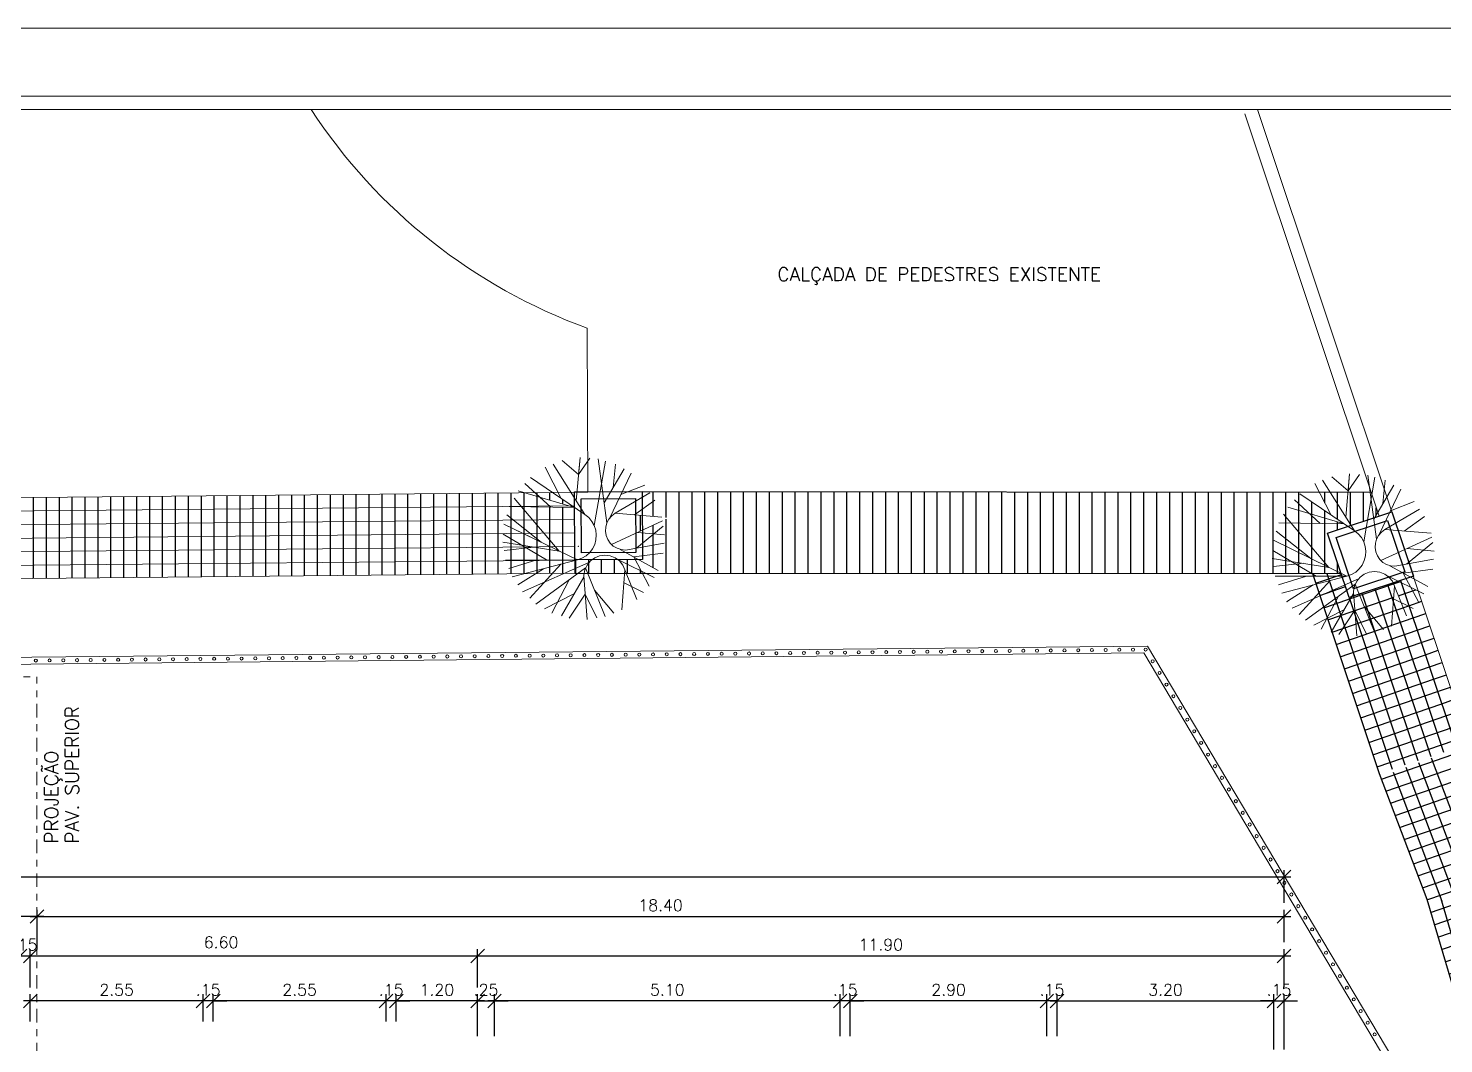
# Model space of a CAD drawing. Header units: millimetres. Extents: x 521 to 1055, y 261 to 520.
# Drawn here: x 736.92 to 757.81, y 504.9 to 519.88 of the extents above; entities that cross this region are included whole.
import ezdxf

# ---------------------------------------------------------------- set-up
doc = ezdxf.new("R2010")
doc.units = ezdxf.units.MM
doc.linetypes.add('CONTINU', pattern=[0])
doc.linetypes.add('DASHDOT', pattern=[1, 0.5, -0.25, 0, -0.25])
doc.layers.add('0.1', color=8, linetype='Continuous', lineweight=13)
doc.styles.add('60x100', font='romans.shx', dxfattribs={"height": 0.2})
doc.styles.add('ROMANS', font='romans')
doc.styles.get("Standard").update_dxf_attribs({"font": 'romans.shx'})
doc.dimstyles.new('Fares Eng - 50', dxfattribs={"dimscale": 2, "dimtxt": 0.085, "dimasz": 0.1, "dimexe": 0.05, "dimexo": 0.05, "dimgap": 0.04, "dimtad": 1, "dimzin": 4, "dimdsep": 46, "dimtxsty": 'ROMANS', "dimblk1": 'OBLIQUE', "dimblk2": 'OBLIQUE', "dimsah": 1, "dimcen": 0.05, "dimdle": 0.05, "dimclrd": 8, "dimclre": 8, "dimclrt": 8, "dimaunit": 1, "dimadec": 0, "dimazin": 0, "dimtfac": 1, "dimtix": 1, "dimtmove": 2, "dimatfit": 0, "dimldrblk": 'OPEN90', "dimfxl": 1, "dimtolj": 1, "dimtzin": 0, "dimarcsym": 0})
pattern_1 = [(90, (279.22985, 358.23872), (-0.1905, 1e-17), [])]
pattern_2 = [(19, (279.22985, 358.23872), (-0.06202073, 0.18012129), [])]

# ---------------------------------------------------------------- blocks, each defined once
blk = doc.blocks.new('_OBLIQUE')
at = {"color": 0, "linetype": 'ByBlock'}
blk.add_line((-0.5, -0.5), (0.5, 0.5), dxfattribs=at)
blk = doc.blocks.new('*D56')
at = {"layer": '0.1', "color": 8, "linetype": 'CONTINU', "lineweight": -2, "transparency": 16777216}
for p, q in [((755.303, 504.817), (755.303, 505.634)), ((755.453, 504.817), (755.453, 505.634)), ((755.303, 505.534), (755.103, 505.534)), ((755.303, 505.534), (755.453, 505.534)), ((755.453, 505.534), (755.653, 505.534))]:
    blk.add_line(p, q, dxfattribs=at)
at = {"layer": 'DEFPOINTS', "color": 0, "linetype": 'CONTINU', "lineweight": -2, "transparency": 16777216}
for p in [(755.453, 505.534), (755.303, 504.717), (755.453, 504.717)]:
    blk.add_point(p, dxfattribs=at)
at = {"layer": '0.1', "color": 8, "linetype": 'CONTINU', "lineweight": -2, "transparency": 16777216, "xscale": 0.2, "yscale": 0.2, "zscale": 0.2}
blk.add_blockref('_OBLIQUE', (755.303, 505.534), dxfattribs=at)
at = {"layer": '0.1', "color": 8, "linetype": 'CONTINU', "lineweight": -2, "transparency": 16777216, "xscale": 0.2, "yscale": 0.2, "zscale": 0.2, "rotation": 180}
blk.add_blockref('_OBLIQUE', (755.453, 505.534), dxfattribs=at)
at = {"layer": '0.1', "color": 8, "linetype": 'CONTINU', "transparency": 16777216, "insert": (755.378, 505.699), "char_height": 0.17, "attachment_point": 5, "style": 'ROMANS'}
blk.add_mtext('\\A1;.15', dxfattribs=at)
blk = doc.blocks.new('_Open90')
at = {"color": 0, "linetype": 'ByBlock', "lineweight": -2}
for p, q in [((0, 0), (-1, 0)), ((-0.5, 0.5), (0, 0)), ((0, 0), (-0.5, -0.5))]:
    blk.add_line(p, q, dxfattribs=at)
blk = doc.blocks.new('*D65')
at = {"layer": '0.1', "color": 8, "linetype": 'CONTINU', "lineweight": -2, "transparency": 16777216}
for p, q in [((743.553, 505.734), (743.553, 506.299)), ((755.453, 505.734), (755.453, 506.299)), ((743.453, 506.199), (755.553, 506.199))]:
    blk.add_line(p, q, dxfattribs=at)
at = {"layer": 'DEFPOINTS', "color": 0, "linetype": 'CONTINU', "lineweight": -2, "transparency": 16777216}
for p in [(755.453, 506.199), (743.553, 505.634), (755.453, 505.634)]:
    blk.add_point(p, dxfattribs=at)
at = {"layer": '0.1', "color": 8, "linetype": 'CONTINU', "lineweight": -2, "transparency": 16777216, "xscale": 0.2, "yscale": 0.2, "zscale": 0.2, "rotation": 180}
blk.add_blockref('_OBLIQUE', (743.553, 506.199), dxfattribs=at)
at = {"layer": '0.1', "color": 8, "linetype": 'CONTINU', "lineweight": -2, "transparency": 16777216, "xscale": 0.2, "yscale": 0.2, "zscale": 0.2}
blk.add_blockref('_OBLIQUE', (755.453, 506.199), dxfattribs=at)
at = {"layer": '0.1', "color": 8, "linetype": 'CONTINU', "transparency": 16777216, "insert": (749.503, 506.364), "char_height": 0.17, "attachment_point": 5, "style": 'ROMANS'}
blk.add_mtext('\\A1;11.90', dxfattribs=at)
blk = doc.blocks.new('*D118')
at = {"layer": '0.1', "color": 8, "linetype": 'CONTINU', "lineweight": -2, "transparency": 16777216}
for p, q in [((721.053, 506.3), (721.053, 506.88)), ((737.053, 506.3), (737.053, 506.88)), ((737.153, 506.78), (720.953, 506.78))]:
    blk.add_line(p, q, dxfattribs=at)
at = {"layer": 'DEFPOINTS', "color": 0, "linetype": 'CONTINU', "lineweight": -2, "transparency": 16777216}
for p in [(721.053, 506.78), (721.053, 506.2), (737.053, 506.2)]:
    blk.add_point(p, dxfattribs=at)
at = {"layer": '0.1', "color": 8, "linetype": 'CONTINU', "lineweight": -2, "transparency": 16777216, "xscale": 0.2, "yscale": 0.2, "zscale": 0.2, "rotation": 180}
blk.add_blockref('_OBLIQUE', (721.053, 506.78), dxfattribs=at)
at = {"layer": '0.1', "color": 8, "linetype": 'CONTINU', "lineweight": -2, "transparency": 16777216, "xscale": 0.2, "yscale": 0.2, "zscale": 0.2}
blk.add_blockref('_OBLIQUE', (737.053, 506.78), dxfattribs=at)
at = {"layer": '0.1', "color": 8, "linetype": 'CONTINU', "transparency": 16777216, "insert": (729.053, 506.945), "char_height": 0.17, "attachment_point": 5, "style": 'ROMANS'}
blk.add_mtext('\\A1;16.00', dxfattribs=at)
blk = doc.blocks.new('*D67')
at = {"layer": '0.1', "color": 8, "linetype": 'CONTINU', "lineweight": -2, "transparency": 16777216}
for p, q in [((737.053, 506.4), (737.053, 506.88)), ((755.453, 506.4), (755.453, 506.88)), ((736.953, 506.78), (755.553, 506.78))]:
    blk.add_line(p, q, dxfattribs=at)
at = {"layer": 'DEFPOINTS', "color": 0, "linetype": 'CONTINU', "lineweight": -2, "transparency": 16777216}
for p in [(755.453, 506.78), (737.053, 506.3), (755.453, 506.3)]:
    blk.add_point(p, dxfattribs=at)
at = {"layer": '0.1', "color": 8, "linetype": 'CONTINU', "lineweight": -2, "transparency": 16777216, "xscale": 0.2, "yscale": 0.2, "zscale": 0.2, "rotation": 180}
blk.add_blockref('_OBLIQUE', (737.053, 506.78), dxfattribs=at)
at = {"layer": '0.1', "color": 8, "linetype": 'CONTINU', "lineweight": -2, "transparency": 16777216, "xscale": 0.2, "yscale": 0.2, "zscale": 0.2}
blk.add_blockref('_OBLIQUE', (755.453, 506.78), dxfattribs=at)
at = {"layer": '0.1', "color": 8, "linetype": 'CONTINU', "transparency": 16777216, "insert": (746.253, 506.945), "char_height": 0.17, "attachment_point": 5, "style": 'ROMANS'}
blk.add_mtext('\\A1;18.40', dxfattribs=at)
blk = doc.blocks.new('*D68')
at = {"layer": '0.1', "color": 8, "linetype": 'CONTINU', "lineweight": -2, "transparency": 16777216}
for p, q in [((667.303, 506.98), (667.303, 507.464)), ((755.453, 506.98), (755.453, 507.464)), ((667.203, 507.364), (755.553, 507.364))]:
    blk.add_line(p, q, dxfattribs=at)
at = {"layer": 'DEFPOINTS', "color": 0, "linetype": 'CONTINU', "lineweight": -2, "transparency": 16777216}
for p in [(755.453, 507.364), (667.303, 506.88), (755.453, 506.88)]:
    blk.add_point(p, dxfattribs=at)
at = {"layer": '0.1', "color": 8, "linetype": 'CONTINU', "lineweight": -2, "transparency": 16777216, "xscale": 0.2, "yscale": 0.2, "zscale": 0.2, "rotation": 180}
blk.add_blockref('_OBLIQUE', (667.303, 507.364), dxfattribs=at)
at = {"layer": '0.1', "color": 8, "linetype": 'CONTINU', "lineweight": -2, "transparency": 16777216, "xscale": 0.2, "yscale": 0.2, "zscale": 0.2}
blk.add_blockref('_OBLIQUE', (755.453, 507.364), dxfattribs=at)
at = {"layer": '0.1', "color": 8, "linetype": 'CONTINU', "transparency": 16777216, "insert": (711.378, 507.529), "char_height": 0.17, "attachment_point": 5, "style": 'ROMANS'}
blk.add_mtext('\\A1;88.15', dxfattribs=at)
blk = doc.blocks.new('*D182')
at = {"layer": '0.1', "color": 8, "linetype": 'CONTINU', "lineweight": -2, "transparency": 16777216}
for p, q in [((743.553, 505.017), (743.553, 505.634)), ((743.803, 505.017), (743.803, 505.634)), ((743.553, 505.534), (743.353, 505.534)), ((743.553, 505.534), (743.803, 505.534)), ((743.803, 505.534), (744.003, 505.534))]:
    blk.add_line(p, q, dxfattribs=at)
at = {"layer": 'DEFPOINTS', "color": 0, "linetype": 'CONTINU', "lineweight": -2, "transparency": 16777216}
for p in [(743.803, 505.534), (743.553, 504.917), (743.803, 504.917)]:
    blk.add_point(p, dxfattribs=at)
at = {"layer": '0.1', "color": 8, "linetype": 'CONTINU', "lineweight": -2, "transparency": 16777216, "xscale": 0.2, "yscale": 0.2, "zscale": 0.2}
blk.add_blockref('_OBLIQUE', (743.553, 505.534), dxfattribs=at)
at = {"layer": '0.1', "color": 8, "linetype": 'CONTINU', "lineweight": -2, "transparency": 16777216, "xscale": 0.2, "yscale": 0.2, "zscale": 0.2, "rotation": 180}
blk.add_blockref('_OBLIQUE', (743.803, 505.534), dxfattribs=at)
at = {"layer": '0.1', "color": 8, "linetype": 'CONTINU', "transparency": 16777216, "insert": (743.678, 505.699), "char_height": 0.17, "attachment_point": 5, "style": 'ROMANS'}
blk.add_mtext('\\A1;.25', dxfattribs=at)
blk = doc.blocks.new('*D183')
at = {"layer": '0.1', "color": 8, "linetype": 'CONTINU', "lineweight": -2, "transparency": 16777216}
for p, q in [((736.803, 505.734), (736.803, 506.299)), ((736.953, 505.734), (736.953, 506.299)), ((736.803, 506.199), (736.603, 506.199)), ((736.803, 506.199), (736.953, 506.199)), ((736.953, 506.199), (737.153, 506.199))]:
    blk.add_line(p, q, dxfattribs=at)
at = {"layer": 'DEFPOINTS', "color": 0, "linetype": 'CONTINU', "lineweight": -2, "transparency": 16777216}
for p in [(736.953, 506.199), (736.803, 505.634), (736.953, 505.634)]:
    blk.add_point(p, dxfattribs=at)
at = {"layer": '0.1', "color": 8, "linetype": 'CONTINU', "lineweight": -2, "transparency": 16777216, "xscale": 0.2, "yscale": 0.2, "zscale": 0.2}
blk.add_blockref('_OBLIQUE', (736.803, 506.199), dxfattribs=at)
at = {"layer": '0.1', "color": 8, "linetype": 'CONTINU', "lineweight": -2, "transparency": 16777216, "xscale": 0.2, "yscale": 0.2, "zscale": 0.2, "rotation": 180}
blk.add_blockref('_OBLIQUE', (736.953, 506.199), dxfattribs=at)
at = {"layer": '0.1', "color": 8, "linetype": 'CONTINU', "transparency": 16777216, "insert": (736.878, 506.364), "char_height": 0.17, "attachment_point": 5, "style": 'ROMANS'}
blk.add_mtext('\\A1;.15', dxfattribs=at)
blk = doc.blocks.new('*D184')
at = {"layer": '0.1', "color": 8, "linetype": 'CONTINU', "lineweight": -2, "transparency": 16777216}
for p, q in [((736.953, 505.734), (736.953, 506.299)), ((743.553, 505.734), (743.553, 506.299)), ((736.853, 506.199), (743.653, 506.199))]:
    blk.add_line(p, q, dxfattribs=at)
at = {"layer": 'DEFPOINTS', "color": 0, "linetype": 'CONTINU', "lineweight": -2, "transparency": 16777216}
for p in [(743.553, 506.199), (736.953, 505.634), (743.553, 505.634)]:
    blk.add_point(p, dxfattribs=at)
at = {"layer": '0.1', "color": 8, "linetype": 'CONTINU', "lineweight": -2, "transparency": 16777216, "xscale": 0.2, "yscale": 0.2, "zscale": 0.2, "rotation": 180}
blk.add_blockref('_OBLIQUE', (736.953, 506.199), dxfattribs=at)
at = {"layer": '0.1', "color": 8, "linetype": 'CONTINU', "lineweight": -2, "transparency": 16777216, "xscale": 0.2, "yscale": 0.2, "zscale": 0.2}
blk.add_blockref('_OBLIQUE', (743.553, 506.199), dxfattribs=at)
at = {"layer": '0.1', "color": 8, "linetype": 'CONTINU', "transparency": 16777216, "insert": (739.769, 506.399), "char_height": 0.17, "attachment_point": 5, "style": 'ROMANS'}
blk.add_mtext('\\A1;6.60', dxfattribs=at)
blk = doc.blocks.new('*D185')
at = {"layer": '0.1', "color": 8, "linetype": 'CONTINU', "lineweight": -2, "transparency": 16777216}
for p, q in [((752.103, 505.017), (752.103, 505.634)), ((755.303, 505.017), (755.303, 505.634)), ((752.003, 505.534), (755.403, 505.534))]:
    blk.add_line(p, q, dxfattribs=at)
at = {"layer": 'DEFPOINTS', "color": 0, "linetype": 'CONTINU', "lineweight": -2, "transparency": 16777216}
for p in [(755.303, 505.534), (752.103, 504.917), (755.303, 504.917)]:
    blk.add_point(p, dxfattribs=at)
at = {"layer": '0.1', "color": 8, "linetype": 'CONTINU', "lineweight": -2, "transparency": 16777216, "xscale": 0.2, "yscale": 0.2, "zscale": 0.2, "rotation": 180}
blk.add_blockref('_OBLIQUE', (752.103, 505.534), dxfattribs=at)
at = {"layer": '0.1', "color": 8, "linetype": 'CONTINU', "lineweight": -2, "transparency": 16777216, "xscale": 0.2, "yscale": 0.2, "zscale": 0.2}
blk.add_blockref('_OBLIQUE', (755.303, 505.534), dxfattribs=at)
at = {"layer": '0.1', "color": 8, "linetype": 'CONTINU', "transparency": 16777216, "insert": (753.703, 505.699), "char_height": 0.17, "attachment_point": 5, "style": 'ROMANS'}
blk.add_mtext('\\A1;3.20', dxfattribs=at)
blk = doc.blocks.new('*D209')
at = {"layer": '0.1', "color": 8, "linetype": 'CONTINU', "lineweight": -2, "transparency": 16777216}
for p, q in [((742.353, 505.231), (742.353, 505.634)), ((743.553, 505.231), (743.553, 505.634)), ((743.653, 505.534), (742.253, 505.534))]:
    blk.add_line(p, q, dxfattribs=at)
at = {"layer": 'DEFPOINTS', "color": 0, "linetype": 'CONTINU', "lineweight": -2, "transparency": 16777216}
for p in [(742.353, 505.534), (742.353, 505.131), (743.553, 505.131)]:
    blk.add_point(p, dxfattribs=at)
at = {"layer": '0.1', "color": 8, "linetype": 'CONTINU', "lineweight": -2, "transparency": 16777216, "xscale": 0.2, "yscale": 0.2, "zscale": 0.2, "rotation": 180}
blk.add_blockref('_OBLIQUE', (742.353, 505.534), dxfattribs=at)
at = {"layer": '0.1', "color": 8, "linetype": 'CONTINU', "lineweight": -2, "transparency": 16777216, "xscale": 0.2, "yscale": 0.2, "zscale": 0.2}
blk.add_blockref('_OBLIQUE', (743.553, 505.534), dxfattribs=at)
at = {"layer": '0.1', "color": 8, "linetype": 'CONTINU', "transparency": 16777216, "insert": (742.953, 505.699), "char_height": 0.17, "attachment_point": 5, "style": 'ROMANS'}
blk.add_mtext('\\A1;1.20', dxfattribs=at)
blk = doc.blocks.new('*D210')
at = {"layer": '0.1', "color": 8, "linetype": 'CONTINU', "lineweight": -2, "transparency": 16777216}
for p, q in [((742.203, 505.231), (742.203, 505.634)), ((742.353, 505.231), (742.353, 505.634)), ((742.203, 505.534), (742.003, 505.534)), ((742.353, 505.534), (742.203, 505.534)), ((742.353, 505.534), (742.553, 505.534))]:
    blk.add_line(p, q, dxfattribs=at)
at = {"layer": 'DEFPOINTS', "color": 0, "linetype": 'CONTINU', "lineweight": -2, "transparency": 16777216}
for p in [(742.203, 505.534), (742.203, 505.131), (742.353, 505.131)]:
    blk.add_point(p, dxfattribs=at)
at = {"layer": '0.1', "color": 8, "linetype": 'CONTINU', "lineweight": -2, "transparency": 16777216, "xscale": 0.2, "yscale": 0.2, "zscale": 0.2}
blk.add_blockref('_OBLIQUE', (742.203, 505.534), dxfattribs=at)
at = {"layer": '0.1', "color": 8, "linetype": 'CONTINU', "lineweight": -2, "transparency": 16777216, "xscale": 0.2, "yscale": 0.2, "zscale": 0.2, "rotation": 180}
blk.add_blockref('_OBLIQUE', (742.353, 505.534), dxfattribs=at)
at = {"layer": '0.1', "color": 8, "linetype": 'CONTINU', "transparency": 16777216, "insert": (742.278, 505.699), "char_height": 0.17, "attachment_point": 5, "style": 'ROMANS'}
blk.add_mtext('\\A1;.15', dxfattribs=at)
blk = doc.blocks.new('*D211')
at = {"layer": '0.1', "color": 8, "linetype": 'CONTINU', "lineweight": -2, "transparency": 16777216}
for p, q in [((739.653, 505.231), (739.653, 505.634)), ((742.203, 505.231), (742.203, 505.634)), ((742.303, 505.534), (739.553, 505.534))]:
    blk.add_line(p, q, dxfattribs=at)
at = {"layer": 'DEFPOINTS', "color": 0, "linetype": 'CONTINU', "lineweight": -2, "transparency": 16777216}
for p in [(739.653, 505.534), (739.653, 505.131), (742.203, 505.131)]:
    blk.add_point(p, dxfattribs=at)
at = {"layer": '0.1', "color": 8, "linetype": 'CONTINU', "lineweight": -2, "transparency": 16777216, "xscale": 0.2, "yscale": 0.2, "zscale": 0.2, "rotation": 180}
blk.add_blockref('_OBLIQUE', (739.653, 505.534), dxfattribs=at)
at = {"layer": '0.1', "color": 8, "linetype": 'CONTINU', "lineweight": -2, "transparency": 16777216, "xscale": 0.2, "yscale": 0.2, "zscale": 0.2}
blk.add_blockref('_OBLIQUE', (742.203, 505.534), dxfattribs=at)
at = {"layer": '0.1', "color": 8, "linetype": 'CONTINU', "transparency": 16777216, "insert": (740.928, 505.699), "char_height": 0.17, "attachment_point": 5, "style": 'ROMANS'}
blk.add_mtext('\\A1;2.55', dxfattribs=at)
blk = doc.blocks.new('*D212')
at = {"layer": '0.1', "color": 8, "linetype": 'CONTINU', "lineweight": -2, "transparency": 16777216}
for p, q in [((739.503, 505.231), (739.503, 505.634)), ((739.653, 505.231), (739.653, 505.634)), ((739.503, 505.534), (739.303, 505.534)), ((739.653, 505.534), (739.503, 505.534)), ((739.653, 505.534), (739.853, 505.534))]:
    blk.add_line(p, q, dxfattribs=at)
at = {"layer": 'DEFPOINTS', "color": 0, "linetype": 'CONTINU', "lineweight": -2, "transparency": 16777216}
for p in [(739.503, 505.534), (739.503, 505.131), (739.653, 505.131)]:
    blk.add_point(p, dxfattribs=at)
at = {"layer": '0.1', "color": 8, "linetype": 'CONTINU', "lineweight": -2, "transparency": 16777216, "xscale": 0.2, "yscale": 0.2, "zscale": 0.2}
blk.add_blockref('_OBLIQUE', (739.503, 505.534), dxfattribs=at)
at = {"layer": '0.1', "color": 8, "linetype": 'CONTINU', "lineweight": -2, "transparency": 16777216, "xscale": 0.2, "yscale": 0.2, "zscale": 0.2, "rotation": 180}
blk.add_blockref('_OBLIQUE', (739.653, 505.534), dxfattribs=at)
at = {"layer": '0.1', "color": 8, "linetype": 'CONTINU', "transparency": 16777216, "insert": (739.578, 505.699), "char_height": 0.17, "attachment_point": 5, "style": 'ROMANS'}
blk.add_mtext('\\A1;.15', dxfattribs=at)
blk = doc.blocks.new('*D213')
at = {"layer": '0.1', "color": 8, "linetype": 'CONTINU', "lineweight": -2, "transparency": 16777216}
for p, q in [((736.953, 505.231), (736.953, 505.634)), ((739.503, 505.231), (739.503, 505.634)), ((739.603, 505.534), (736.853, 505.534))]:
    blk.add_line(p, q, dxfattribs=at)
at = {"layer": 'DEFPOINTS', "color": 0, "linetype": 'CONTINU', "lineweight": -2, "transparency": 16777216}
for p in [(736.953, 505.534), (736.953, 505.131), (739.503, 505.131)]:
    blk.add_point(p, dxfattribs=at)
at = {"layer": '0.1', "color": 8, "linetype": 'CONTINU', "lineweight": -2, "transparency": 16777216, "xscale": 0.2, "yscale": 0.2, "zscale": 0.2, "rotation": 180}
blk.add_blockref('_OBLIQUE', (736.953, 505.534), dxfattribs=at)
at = {"layer": '0.1', "color": 8, "linetype": 'CONTINU', "lineweight": -2, "transparency": 16777216, "xscale": 0.2, "yscale": 0.2, "zscale": 0.2}
blk.add_blockref('_OBLIQUE', (739.503, 505.534), dxfattribs=at)
at = {"layer": '0.1', "color": 8, "linetype": 'CONTINU', "transparency": 16777216, "insert": (738.228, 505.699), "char_height": 0.17, "attachment_point": 5, "style": 'ROMANS'}
blk.add_mtext('\\A1;2.55', dxfattribs=at)
blk = doc.blocks.new('ARV1')
for p, q in [((-0.5054, 0.9113), (-0.8423, 1.5681)), ((-0.1407, 1.4161), (0.0989, 1.7605)), ((0.1949, 0.3431), (0.4235, 1.7048)), ((0.4634, 0.4005), (0.2709, 1.7498)), ((0.4031, 0.8237), (0.8191, 1.5396)), ((0.5923, 1.1492), (0.6377, 1.6415)), ((-0.7238, 0.7245), (-1.2729, 1.2194)), ((0.5168, 0.4952), (0.9711, 1.4544)), ((0.755, 0.9984), (1.2545, 1.1977)), ((1.0437, 0.573), (1.4738, 0.8844)), ((0.5591, -0.0523), (1.6313, 0.447)), ((1.095, -0.1252), (1.6493, 0.337)), ((-0.8061, -0.388), (-1.7211, 0.152)), ((1.1112, 0.2048), (1.6793, 0.1529)), ((-1.0745, -0.1172), (-1.7031, -0.1904)), ((0.7476, -0.1574), (1.5471, -0.5954)), ((0.8557, -0.1699), (1.6686, -0.0184)), ((-1.0074, -0.3893), (-1.5974, -0.572)), ((-0.8667, -0.5727), (-1.4069, -0.9182)), ((0.0893, -0.4358), (-1.3067, -1.0613)), ((-0.506, -0.477), (-1.1567, -1.1971)), ((0.6958, -0.3704), (1.4637, -0.7442)), ((-0.3293, -0.8064), (-0.6899, -1.5051)), ((-0.0159, -0.7468), (-0.4854, -1.5654)), ((-0.0071, -0.8135), (0.0586, -1.6373)), ((0.83, -0.8592), (1.2412, -1.0601)), ((-0.2148, -1.0934), (-0.845, -1.418)), ((0.2097, -1.0193), (0.6221, -1.4999))]:
    blk.add_line(p, q)
for points in [[(-1.1556, 1.349), (-0.0013, 0.5719), (-0.6793, 1.6344)], [(-0.1872, 0.8633), (-0.1108, 1.7737), (-0.1407, 1.4161), (-0.4881, 1.7122)], [(-1.7315, -0.0163), (-0.5369, -0.1994), (-1.4972, 0.9138)], [(-1.4123, 1.0654), (-0.2215, 0.7202), (-1.5994, 0.732)], [(1.365, 1.0398), (0.638, 0.6035), (1.6177, 0.5303)], [(0.8557, -0.1699), (0.7651, -0.1613), (0.679, -0.1335), (0.6007, -0.0877), (0.5344, -0.0259), (0.483, 0.0489), (0.4489, 0.1331), (0.434, 0.2225), (0.439, 0.3131), (0.4634, 0.4005), (0.5062, 0.4804), (0.5654, 0.5493), (0.638, 0.6035)], [(-1.67, -0.3938), (-0.1549, -0.3836), (-1.7076, 0.3652), (-0.9208, -0.0143), (-1.6507, 0.558)], [(-0.1549, -0.3836), (-0.0593, -0.3487), (0.0278, -0.2962), (0.1033, -0.2277), (0.1642, -0.1462), (0.2083, -0.0545), (0.2342, 0.044), (0.2404, 0.1456), (0.2272, 0.2464), (0.1949, 0.3431), (0.1448, 0.4315), (0.0786, 0.5088), (-0.0013, 0.5719)], [(0.849, -0.5865), (0.8014, -0.4854), (0.7301, -0.3991), (0.6394, -0.3338), (0.5353, -0.2931), (0.4242, -0.2796), (0.3134, -0.2945), (0.2099, -0.3365), (0.12, -0.4031), (0.0498, -0.4901), (0.0033, -0.5918), (-0.016, -0.702), (-0.0071, -0.8135)], [(1.36, -0.9289), (1.0306, -0.3125), (1.6553, -0.2288)], [(-0.1549, -0.3836), (-0.1549, -0.3836), (-1.526, -0.748)], [(-1.0233, -1.3179), (0.0189, -0.5497), (0.436, -1.5757)], [(1.1033, -1.2124), (0.849, -0.5865), (0.79, -1.4316)], [(-0.3231, -1.6133), (0.0157, -1.1009), (0.262, -1.6039)]]:
    blk.add_lwpolyline(points)
blk = doc.blocks.new('*D3557')
at = {"layer": '0.1', "color": 8, "linetype": 'CONTINU', "lineweight": -2, "transparency": 16777216}
for p, q in [((751.953, 505.017), (751.953, 505.634)), ((752.103, 505.017), (752.103, 505.634)), ((751.953, 505.534), (751.753, 505.534)), ((752.103, 505.534), (751.953, 505.534)), ((752.103, 505.534), (752.303, 505.534))]:
    blk.add_line(p, q, dxfattribs=at)
at = {"layer": 'DEFPOINTS', "color": 0, "linetype": 'CONTINU', "lineweight": -2, "transparency": 16777216}
for p in [(751.953, 505.534), (751.953, 504.917), (752.103, 504.917)]:
    blk.add_point(p, dxfattribs=at)
at = {"layer": '0.1', "color": 8, "linetype": 'CONTINU', "lineweight": -2, "transparency": 16777216, "xscale": 0.2, "yscale": 0.2, "zscale": 0.2}
blk.add_blockref('_OBLIQUE', (751.953, 505.534), dxfattribs=at)
at = {"layer": '0.1', "color": 8, "linetype": 'CONTINU', "lineweight": -2, "transparency": 16777216, "xscale": 0.2, "yscale": 0.2, "zscale": 0.2, "rotation": 180}
blk.add_blockref('_OBLIQUE', (752.103, 505.534), dxfattribs=at)
at = {"layer": '0.1', "color": 8, "linetype": 'CONTINU', "lineweight": -2, "transparency": 16777216, "insert": (752.028, 505.699), "char_height": 0.17, "attachment_point": 5, "style": 'ROMANS'}
blk.add_mtext('\\A1;.15', dxfattribs=at)
blk = doc.blocks.new('*D3558')
at = {"layer": '0.1', "color": 8, "linetype": 'CONTINU', "lineweight": -2, "transparency": 16777216}
for p, q in [((749.053, 505.017), (749.053, 505.634)), ((751.953, 505.017), (751.953, 505.634)), ((752.053, 505.534), (748.953, 505.534))]:
    blk.add_line(p, q, dxfattribs=at)
at = {"layer": 'DEFPOINTS', "color": 0, "linetype": 'CONTINU', "lineweight": -2, "transparency": 16777216}
for p in [(749.053, 505.534), (749.053, 504.917), (751.953, 504.917)]:
    blk.add_point(p, dxfattribs=at)
at = {"layer": '0.1', "color": 8, "linetype": 'CONTINU', "lineweight": -2, "transparency": 16777216, "xscale": 0.2, "yscale": 0.2, "zscale": 0.2, "rotation": 180}
blk.add_blockref('_OBLIQUE', (749.053, 505.534), dxfattribs=at)
at = {"layer": '0.1', "color": 8, "linetype": 'CONTINU', "lineweight": -2, "transparency": 16777216, "xscale": 0.2, "yscale": 0.2, "zscale": 0.2}
blk.add_blockref('_OBLIQUE', (751.953, 505.534), dxfattribs=at)
at = {"layer": '0.1', "color": 8, "linetype": 'CONTINU', "lineweight": -2, "transparency": 16777216, "insert": (750.503, 505.699), "char_height": 0.17, "attachment_point": 5, "style": 'ROMANS'}
blk.add_mtext('\\A1;2.90', dxfattribs=at)
blk = doc.blocks.new('*D3559')
at = {"layer": '0.1', "color": 8, "linetype": 'CONTINU', "lineweight": -2, "transparency": 16777216}
for p, q in [((748.903, 505.017), (748.903, 505.634)), ((749.053, 505.017), (749.053, 505.634)), ((748.903, 505.534), (748.703, 505.534)), ((749.053, 505.534), (748.903, 505.534)), ((749.053, 505.534), (749.253, 505.534))]:
    blk.add_line(p, q, dxfattribs=at)
at = {"layer": 'DEFPOINTS', "color": 0, "linetype": 'CONTINU', "lineweight": -2, "transparency": 16777216}
for p in [(748.903, 505.534), (748.903, 504.917), (749.053, 504.917)]:
    blk.add_point(p, dxfattribs=at)
at = {"layer": '0.1', "color": 8, "linetype": 'CONTINU', "lineweight": -2, "transparency": 16777216, "xscale": 0.2, "yscale": 0.2, "zscale": 0.2}
blk.add_blockref('_OBLIQUE', (748.903, 505.534), dxfattribs=at)
at = {"layer": '0.1', "color": 8, "linetype": 'CONTINU', "lineweight": -2, "transparency": 16777216, "xscale": 0.2, "yscale": 0.2, "zscale": 0.2, "rotation": 180}
blk.add_blockref('_OBLIQUE', (749.053, 505.534), dxfattribs=at)
at = {"layer": '0.1', "color": 8, "linetype": 'CONTINU', "lineweight": -2, "transparency": 16777216, "insert": (748.978, 505.699), "char_height": 0.17, "attachment_point": 5, "style": 'ROMANS'}
blk.add_mtext('\\A1;.15', dxfattribs=at)
blk = doc.blocks.new('*D3560')
at = {"layer": '0.1', "color": 8, "linetype": 'CONTINU', "lineweight": -2, "transparency": 16777216}
for p, q in [((743.803, 505.017), (743.803, 505.634)), ((748.903, 505.017), (748.903, 505.634)), ((749.003, 505.534), (743.703, 505.534))]:
    blk.add_line(p, q, dxfattribs=at)
at = {"layer": 'DEFPOINTS', "color": 0, "linetype": 'CONTINU', "lineweight": -2, "transparency": 16777216}
for p in [(743.803, 505.534), (743.803, 504.917), (748.903, 504.917)]:
    blk.add_point(p, dxfattribs=at)
at = {"layer": '0.1', "color": 8, "linetype": 'CONTINU', "lineweight": -2, "transparency": 16777216, "xscale": 0.2, "yscale": 0.2, "zscale": 0.2, "rotation": 180}
blk.add_blockref('_OBLIQUE', (743.803, 505.534), dxfattribs=at)
at = {"layer": '0.1', "color": 8, "linetype": 'CONTINU', "lineweight": -2, "transparency": 16777216, "xscale": 0.2, "yscale": 0.2, "zscale": 0.2}
blk.add_blockref('_OBLIQUE', (748.903, 505.534), dxfattribs=at)
at = {"layer": '0.1', "color": 8, "linetype": 'CONTINU', "lineweight": -2, "transparency": 16777216, "insert": (746.353, 505.699), "char_height": 0.17, "attachment_point": 5, "style": 'ROMANS'}
blk.add_mtext('\\A1;5.10', dxfattribs=at)

msp = doc.modelspace()

# ---------------------------------------------------------------- hatches: boundary and pattern name
at = {"layer": '0.1', "linetype": 'CONTINU', "lineweight": -2}
h = msp.add_hatch(dxfattribs=at)
h.set_pattern_fill('LINE,_O', color=8, scale=0.06, angle=90, double=1)
h.set_pattern_definition(pattern_1)
h.paths.add_polyline_path([(731.54917, 512.91314), (731.46678, 512.85415), (731.42731, 512.85731), (731.42803, 512.71199), (744.61275, 512.83659), (744.47106, 512.96564), (744.24284, 513.03311)])
h.paths.add_polyline_path([(744.41064, 512.03465), (744.42938, 512.04034), (744.57037, 512.04055), (744.20324, 512.25982), (744.75952, 512.17157), (744.19527, 512.83265), (731.77202, 512.71524), (731.42879, 512.55759), (731.43032, 512.24752), (731.45425, 512.23424), (731.45419, 512.23424), (731.62327, 511.91381)])
h.paths.add_polyline_path([(744.24248, 511.83733), (744.98827, 512.03135), (744.98818, 512.0401), (731.43197, 511.912), (731.37864, 511.91174), (731.42483, 511.79631), (731.59198, 511.71356)])
h = msp.add_hatch(dxfattribs=at)
h.set_pattern_fill('LINE,_O', color=8, scale=0.06, angle=90, double=1)
h.set_pattern_definition(pattern_1)
h.paths.add_polyline_path([(745.98493, 512.69727), (745.88489, 512.70527), (745.88622, 512.43539), (745.98599, 512.48121)])
h.paths.add_polyline_path([(744.98434, 512.81363), (744.98362, 512.81412), (744.20186, 512.82492), (744.36462, 512.63424), (744.9852, 512.6401)])
h.paths.add_polyline_path([(744.65626, 513.03701), (744.39542, 513.03455), (744.47106, 512.96564), (744.89852, 512.83929), (744.94599, 512.83974)])
h.paths.add_polyline_path([(744.9852, 512.6401), (744.36462, 512.63424), (744.53396, 512.43583), (744.98618, 512.4401)])
h.paths.add_polyline_path([(744.98618, 512.4401), (744.53396, 512.43583), (744.70331, 512.23742), (744.98717, 512.2401)])
h.paths.add_polyline_path([(744.98717, 512.2401), (744.70331, 512.23742), (744.7595, 512.1716), (744.98806, 512.05989)])
h.paths.add_polyline_path([(744.75957, 512.17156), (744.38402, 512.23114), (744.27209, 512.2187), (744.57037, 512.04055), (744.98817, 512.04117), (744.98814, 512.04463), (744.98806, 512.05989)])
h.paths.add_polyline_path([(744.98827, 512.03135), (744.7802, 511.97722), (744.65615, 511.84137), (744.83326, 511.84311), (744.98943, 511.9121)])
h.paths.add_polyline_path([(744.7802, 511.97722), (744.52715, 511.91138), (744.41264, 511.83899), (744.65615, 511.84137)])
h.paths.add_polyline_path([(744.52715, 511.91138), (744.24248, 511.83733), (744.41264, 511.83899)])
h.paths.add_polyline_path([(744.98943, 511.9121), (744.83326, 511.84311), (744.99009, 511.84464)])
h.paths.add_polyline_path([(744.39542, 513.03455), (744.24284, 513.03311), (744.47106, 512.96564)])
h = msp.add_hatch(dxfattribs=at)
h.set_pattern_fill('LINE,_O', color=8, scale=0.06, angle=90, double=1)
h.set_pattern_definition(pattern_1)
h.paths.add_polyline_path([(755.85569, 511.84221), (755.55783, 512.02011), (756.1141, 511.93186), (755.55644, 512.58521), (755.98667, 512.57927), (755.82565, 512.72593), (756.18565, 512.61952), (756.14025, 512.70919), (755.65019, 513.04286), (746.1248, 513.04945), (745.9836, 512.96572), (745.98493, 512.69727), (746.38646, 512.66515), (745.98599, 512.48121), (745.98619, 512.44154), (746.15399, 512.42532), (745.98695, 512.28751), (745.9883, 512.01348), (746.29322, 511.84435)])
h = msp.add_hatch(dxfattribs=at)
h.set_pattern_fill('LINE,_O', color=8, scale=0.06, angle=90, double=1)
h.set_pattern_definition(pattern_1)
h.paths.add_polyline_path([(756.39525, 512.53557), (756.3382, 512.57441), (755.55644, 512.58521), (756.11408, 511.93189), (756.29219, 511.84484), (756.09502, 512.43532)])
h.paths.add_polyline_path([(755.73861, 511.99143), (755.62667, 511.97899), (755.85569, 511.84221), (756.2931, 511.84211), (756.29219, 511.84484), (756.11415, 511.93185)])
h.paths.add_polyline_path([(755.82565, 512.72593), (755.98667, 512.57927), (756.3382, 512.57441), (756.33815, 512.57444)])
h.paths.add_polyline_path([(756.1306, 513.04253), (755.97141, 513.04264), (756.14025, 512.70919), (756.33815, 512.57444), (756.33826, 512.57441), (756.3382, 512.57441), (756.39525, 512.53557), (756.44077, 512.55077)])
h.paths.add_polyline_path([(756.39561, 513.04235), (756.1306, 513.04253), (756.36279, 512.67441)], flags=17)
h.paths.add_polyline_path([(756.73632, 512.93204), (756.72121, 513.04212), (756.39561, 513.04235), (756.36279, 512.67441), (756.44077, 512.55077), (756.68435, 512.6321)])
h.paths.add_polyline_path([(756.73632, 512.93204), (756.68435, 512.6321), (756.77343, 512.66185)])
h.paths.add_polyline_path([(756.83499, 512.74512), (756.74871, 513.00352), (756.73632, 512.93204), (756.77343, 512.66185), (756.78909, 512.66708)])
h = msp.add_hatch(dxfattribs=at)
h.set_pattern_fill('LINE,_O', color=8, scale=0.06, angle=90, double=1)
h.set_pattern_definition(pattern_1)
h.paths.add_polyline_path([(745.69526, 511.96645), (745.64567, 512.02713), (745.61736, 512.04774), (745.24498, 512.0459), (745.21859, 512.02657), (745.16913, 511.96593), (745.14847, 511.92136), (745.17921, 511.8446), (745.72438, 511.84448), (745.72821, 511.89551)])
h.paths.add_polyline_path([(745.62093, 512.04775), (745.61736, 512.04774), (745.64567, 512.02713), (745.69526, 511.96645), (745.72821, 511.89551), (745.74864, 511.84447), (745.98415, 511.84442), (745.96691, 511.87708)])
h.paths.add_polyline_path([(745.87619, 512.04901), (745.62093, 512.04775), (745.96691, 511.87708)])
h.paths.add_polyline_path([(745.21859, 512.02657), (745.24498, 512.0459), (745.03638, 512.04487), (745.02624, 512.04123), (744.98827, 512.03135), (744.99009, 511.84464), (745.03797, 511.84463), (745.14729, 511.92432), (745.14847, 511.92136), (745.16913, 511.96593)])
h = msp.add_hatch(dxfattribs=at)
h.set_pattern_fill('LINE,_O', color=8, scale=0.06, angle=19, double=1)
h.set_pattern_definition(pattern_2)
h.paths.add_polyline_path([(756.33639, 511.30494), (756.09221, 511.18079), (756.15506, 510.99259)])
h.paths.add_polyline_path([(756.44924, 511.49932), (756.41174, 511.4868), (756.37627, 511.59305), (756.25721, 511.50625), (756.09021, 511.18679), (756.09221, 511.18079), (756.33639, 511.30494)])
h.paths.add_polyline_path([(757.18189, 511.70624), (757.13629, 511.72874), (757.06065, 511.70348), (757.08279, 511.6558), (757.18156, 511.40901), (757.30086, 511.34994)])
h.paths.add_polyline_path([(756.37627, 511.59305), (756.34903, 511.67461), (755.98153, 511.51225), (756.03712, 511.3458)])
h.paths.add_polyline_path([(756.31258, 511.78377), (756.13478, 511.73751), (755.96749, 511.55431), (755.98153, 511.51225), (756.34903, 511.67461)])
h.paths.add_polyline_path([(756.13478, 511.73751), (755.92458, 511.68282), (755.96749, 511.55431)])
h.paths.add_polyline_path([(756.31258, 511.78377), (756.30669, 511.80141), (755.88519, 511.80078), (755.92458, 511.68282)])
h.paths.add_polyline_path([(756.2931, 511.84211), (755.87136, 511.84221), (755.87526, 511.83052), (755.92495, 511.80084), (756.30669, 511.80141)])
h = msp.add_hatch(dxfattribs=at)
h.set_pattern_fill('LINE,_O', color=8, scale=0.06, angle=19, double=1)
h.set_pattern_definition(pattern_2)
h.paths.add_polyline_path([(758.71116, 507.3665), (757.99648, 509.26674), (757.30086, 511.34994), (757.06847, 511.465), (757.08279, 511.6558), (757.06065, 511.70348), (756.44924, 511.49932), (756.15506, 510.99259), (756.85707, 508.89023), (757.55726, 507.037), (758.8614, 502.62919), (760.04597, 502.80078)])
h.paths.add_polyline_path([(756.4977, 511.29858), (756.49768, 511.2989), (756.4976, 511.29879)], flags=16)
h.paths.add_polyline_path([(758.90101, 507.42986), (758.18499, 509.33364), (757.43433, 511.58172), (757.18189, 511.70624), (757.99648, 509.26674), (758.71116, 507.3665), (760.04597, 502.80078), (760.24588, 502.82973)])
h = msp.add_hatch(dxfattribs=at)
h.set_pattern_fill('LINE,_O', color=8, scale=0.06, angle=19, double=1)
h.set_pattern_definition(pattern_2)
h.paths.add_polyline_path([(756.25721, 511.50625), (756.03712, 511.3458), (756.09021, 511.18679)])

# ---------------------------------------------------------------- linework, layer by layer
at = {"layer": '0.1', "color": 8}
for p, q in [((754.87274, 518.6216), (756.85383, 512.6887)), ((755.06245, 518.68495), (758.18499, 509.33364)), ((745.17198, 515.46104), (745.18028, 513.04196)), ((669.19547, 512.32386), (745.18028, 513.04196)), ((731.42803, 512.71199), (744.98421, 512.8401)), ((731.42992, 512.512), (744.9861, 512.64011)), ((731.43181, 512.31201), (744.98799, 512.44012)), ((731.4337, 512.11202), (744.98988, 512.24013)), ((731.43197, 511.912), (744.99177, 512.04014)), ((731.43393, 511.71201), (744.99009, 511.84464)), ((753.43847, 510.76958), (721.20272, 510.44884)), ((753.38193, 510.66901), (721.30272, 510.34983)), ((757.12968, 504.36874), (753.38193, 510.66901)), ((757.22708, 504.4006), (753.43847, 510.76958))]:
    msp.add_line(p, q, dxfattribs=at)
at = {"layer": '0.1', "color": 8, "linetype": 'CONTINU', "lineweight": -2}
for p, q in [((745.98319, 513.04955), (756.73582, 513.04211)), ((744.98814, 512.04463), (744.99009, 511.84464)), ((744.99009, 511.84464), (756.2931, 511.84211)), ((755.87136, 511.84221), (756.85707, 508.89023)), ((756.08223, 511.84216), (757.04677, 508.95357)), ((756.98085, 511.67683), (757.80559, 509.20695)), ((757.17056, 511.74018), (757.99529, 509.2703)), ((756.41174, 511.4868), (757.23648, 509.01692)), ((756.60145, 511.55014), (757.42618, 509.08026)), ((756.60145, 511.55014), (757.42618, 509.08026)), ((756.79115, 511.61349), (757.61588, 509.14361)), ((757.249, 508.98161), (757.96502, 507.07783)), ((757.4362, 509.05202), (758.15222, 507.14823)), ((757.6234, 509.12243), (758.33942, 507.21864)), ((756.85707, 508.89023), (757.55726, 507.037)), ((757.06181, 508.91121), (757.77782, 507.00742)), ((757.55726, 507.037), (758.85932, 502.63623)), ((757.74922, 507.09313), (759.06951, 502.5771))]:
    msp.add_line(p, q, dxfattribs=at)
at = {"layer": '0.1', "color": 8, "linetype": 'DASHDOT', "ltscale": 0.4}
for p in [(721.05272, 510.31692), (737.05272, 504.71692)]:
    msp.add_line(p, (737.05272, 510.31692), dxfattribs=at)
at = {"layer": '0.1', "color": 8}
for points in [[(782.16805, 519.88495), (655.96365, 519.88495), (655.96365, 435.88495), (782.16805, 435.88495)], [(658.46365, 436.88495), (658.46365, 518.88495), (781.16805, 518.88495), (781.16805, 436.88495)]]:
    msp.add_lwpolyline(points, close=True, dxfattribs=at)
msp.add_lwpolyline([(765.34805, 517.68495, 0.41421356), (764.34805, 518.68495), (659.66365, 518.68495, 0.41421356), (658.66365, 517.68495), (658.66365, 444.08495, 0.41421356), (659.66365, 443.08495), (764.34805, 443.08495, 0.41421356), (765.34805, 444.08495)], format="xyb", close=True, dxfattribs=at)
at = {"layer": '0.1', "color": 8, "linetype": 'CONTINU', "lineweight": -2}
for points in [[(745.98319, 513.04955), (745.98812, 512.04956), (744.98814, 512.04463), (744.9832, 513.04462), (745.98319, 513.04955)], [(745.88368, 512.94906), (745.88763, 512.14907), (745.08764, 512.14512), (745.08369, 512.94511), (745.88368, 512.94906)], [(757.04354, 512.75204), (757.36026, 511.80352), (756.41174, 511.4868), (756.09502, 512.43532), (757.04354, 512.75204)], [(756.98036, 512.62552), (757.23374, 511.8667), (756.47492, 511.61332), (756.22154, 512.37214), (756.98036, 512.62552)]]:
    msp.add_lwpolyline(points, dxfattribs=at)
at = {"layer": '0.1', "color": 8}
for centre in [(737.84548, 510.56443), (738.04783, 510.56644), (738.25019, 510.56845), (738.45254, 510.57047), (738.6549, 510.57248), (738.85726, 510.57449), (739.05961, 510.57651), (739.26197, 510.57852), (739.46432, 510.58054), (739.66668, 510.58255), (739.86903, 510.58456), (740.07139, 510.58658), (740.27374, 510.58859), (740.4761, 510.5906), (740.67845, 510.59262), (740.88081, 510.59463), (741.08317, 510.59664), (741.28552, 510.59866), (741.48788, 510.60067), (741.69023, 510.60268), (741.89259, 510.6047), (742.09494, 510.60671), (742.2973, 510.60872), (742.49965, 510.61074), (742.70201, 510.61275), (742.90436, 510.61476), (743.10672, 510.61678), (743.30908, 510.61879), (743.51143, 510.6208), (743.71379, 510.62282), (743.91614, 510.62483), (744.1185, 510.62684), (744.32085, 510.62886), (744.52321, 510.63087), (744.72556, 510.63288), (744.92792, 510.6349), (745.13027, 510.63691), (745.33263, 510.63892), (745.53499, 510.64094), (745.73734, 510.64295), (745.9397, 510.64496), (746.14205, 510.64698), (746.34441, 510.64899), (746.54676, 510.651), (746.74912, 510.65302), (746.95147, 510.65503), (747.15383, 510.65705), (747.35618, 510.65906), (747.55854, 510.66107), (747.7609, 510.66309), (747.96325, 510.6651), (748.16561, 510.66711), (748.36796, 510.66913), (748.57032, 510.67114), (748.77267, 510.67315), (748.97503, 510.67517), (749.17738, 510.67718), (749.37974, 510.67919), (749.58209, 510.68121), (749.78445, 510.68322), (749.98681, 510.68523), (750.18916, 510.68725), (750.39152, 510.68926), (750.59387, 510.69127), (750.79623, 510.69329), (750.99858, 510.6953), (751.20094, 510.69731), (751.40329, 510.69933), (751.60565, 510.70134), (751.808, 510.70335), (752.01036, 510.70537), (752.21272, 510.70738), (752.41507, 510.70939), (752.61743, 510.71141), (752.81978, 510.71342), (753.02214, 510.71543), (753.22449, 510.71745), (753.41039, 510.71898), (737.03606, 510.55637), (737.23841, 510.55839), (737.44077, 510.5604), (737.64312, 510.56241), (753.51275, 510.54691), (753.61511, 510.37483), (753.71747, 510.20276), (753.81982, 510.03068), (753.92218, 509.85861), (754.02454, 509.68653), (754.1269, 509.51446), (754.22926, 509.34238), (754.33162, 509.17031), (754.43398, 508.99823), (754.53634, 508.82616), (754.6387, 508.65408), (754.74106, 508.48201), (754.84342, 508.30993), (754.94578, 508.13786), (755.04814, 507.96578), (755.1505, 507.79371), (755.25286, 507.62163), (755.35522, 507.44956), (755.45758, 507.27748), (755.55994, 507.10541), (755.6623, 506.93333), (755.76466, 506.76126), (755.86702, 506.58918), (755.96938, 506.41711), (756.07174, 506.24503), (756.1741, 506.07296), (756.27646, 505.90088), (756.37882, 505.72881), (756.48117, 505.55673), (756.58353, 505.38466), (756.68589, 505.21258), (756.78825, 505.04051)]:
    msp.add_circle(centre, 0.0225, dxfattribs=at)
msp.add_arc((747.98132, 523.19741), 8.23066, 213.247078, 250.042349, dxfattribs=at)
at = {"layer": '0.1', "color": 8, "linetype": 'Continuous'}
for p in [(745.03909, 512.2437), (755.49694, 511.42478)]:
    msp.add_point(p, dxfattribs=at)

# ---------------------------------------------------------------- block references
at = {"layer": '0.1', "color": 8, "linetype": 'Continuous', "xscale": 0.6999999999999911, "yscale": 0.6999999999999911, "zscale": 0.6999999999999911, "rotation": 359.6992061989453}
for p in [(745.13608, 512.30917), (756.49066, 512.06947)]:
    msp.add_blockref('ARV1', p, dxfattribs=at)

# ---------------------------------------------------------------- texts
at = {"layer": '0.1', "color": 8}
for s, p in [('PAV. SUPERIOR', (737.6701, 507.85531)), ('PROJEÇÃO', (737.36482, 507.85531))]:
    msp.add_text(s, height=0.2, rotation=90, dxfattribs=at).set_placement(p)
at = {"layer": '0.1', "color": 8, "insert": (747.97722, 516.35683), "char_height": 0.2, "attachment_point": 1, "style": '60x100'}
msp.add_mtext('CALÇADA DE PEDESTRES EXISTENTE', dxfattribs=at)

# ---------------------------------------------------------------- dimensions: what is measured, and where the dimension line sits
at = {"layer": '0.1', "color": 8, "linetype": 'CONTINU'}
for base, p1, p2, picture, middle in [((755.45272, 507.36449), (667.30272, 506.87997), (755.45272, 506.87997), '*D68', (711.37772, 507.52949)), ((721.05272, 506.77997), (737.05272, 506.19976), (721.05272, 506.19976), '*D118', (729.05272, 506.94497)), ((755.45272, 506.77997), (737.05272, 506.29976), (755.45272, 506.29976), '*D67', (746.25272, 506.94497)), ((736.95272, 506.1992), (736.80272, 505.63443), (736.95272, 505.63443), '*D183', (736.87772, 506.3642)), ((755.45272, 506.1992), (743.55272, 505.63443), (755.45272, 505.63443), '*D65', (749.50272, 506.3642)), ((736.95272, 505.53443), (739.50272, 505.13052), (736.95272, 505.13052), '*D213', (738.22772, 505.69943)), ((739.50272, 505.53443), (739.65272, 505.13052), (739.50272, 505.13052), '*D212', (739.57772, 505.69943)), ((739.65272, 505.53443), (742.20272, 505.13052), (739.65272, 505.13052), '*D211', (740.92772, 505.69943)), ((742.20272, 505.53443), (742.35272, 505.13052), (742.20272, 505.13052), '*D210', (742.27772, 505.69943)), ((742.35272, 505.53443), (743.55272, 505.13052), (742.35272, 505.13052), '*D209', (742.95272, 505.69943)), ((743.80272, 505.53443), (743.55272, 504.91692), (743.80272, 504.91692), '*D182', (743.67772, 505.69943)), ((755.30272, 505.53443), (752.10272, 504.91692), (755.30272, 504.91692), '*D185', (753.70272, 505.69943)), ((755.45272, 505.53443), (755.30272, 504.71692), (755.45272, 504.71692), '*D56', (755.37772, 505.69943))]:
    dim = msp.add_linear_dim(base=base, p1=p1, p2=p2, dimstyle='Fares Eng - 50', dxfattribs=at)
    dim.commit()
    dim.dimension.update_dxf_attribs({"geometry": picture, "text_midpoint": middle})
dim = msp.add_linear_dim(base=(743.55272, 506.1992), p1=(736.95272, 505.63443), p2=(743.55272, 505.63443), dimstyle='Fares Eng - 50', dxfattribs=at)
dim.commit()
dim.dimension.update_dxf_attribs({"geometry": '*D184', "text_midpoint": (739.76919, 506.3992), "dimtype": 160})
at = {"layer": '0.1', "color": 8, "linetype": 'CONTINU', "lineweight": -2}
for base, p1, p2, picture, middle in [((743.80272, 505.53443), (748.90272, 504.91692), (743.80272, 504.91692), '*D3560', (746.35272, 505.69943)), ((748.90272, 505.53443), (749.05272, 504.91692), (748.90272, 504.91692), '*D3559', (748.97772, 505.69943)), ((749.05272, 505.53443), (751.95272, 504.91692), (749.05272, 504.91692), '*D3558', (750.50272, 505.69943)), ((751.95272, 505.53443), (752.10272, 504.91692), (751.95272, 504.91692), '*D3557', (752.02772, 505.69943))]:
    dim = msp.add_linear_dim(base=base, p1=p1, p2=p2, dimstyle='Fares Eng - 50', dxfattribs=at)
    dim.commit()
    dim.dimension.update_dxf_attribs({"geometry": picture, "text_midpoint": middle})

doc.saveas('drawing.dxf')
